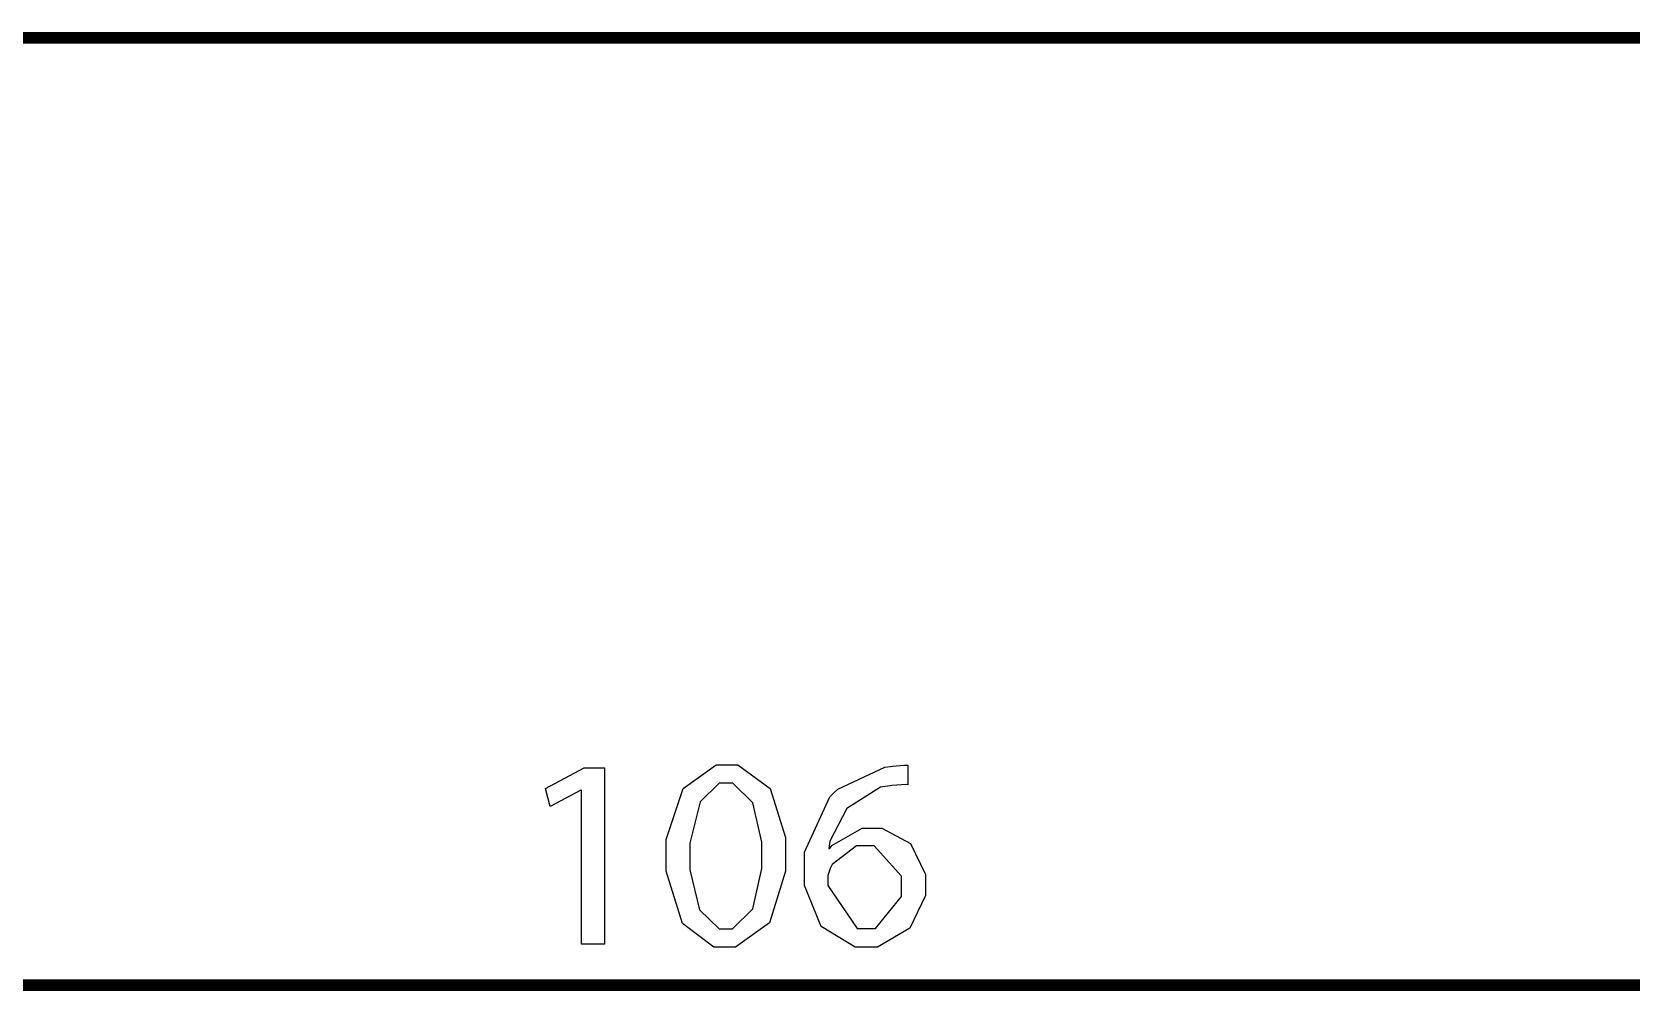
# Model space of a CAD drawing. Extents: x 0.54 to 10.46, y 0.74 to 7.76.
# Drawn here: x 7.1353 to 7.5189, y 4.2186 to 4.4488 of the extents above; entities that cross this region are included whole.
import ezdxf

# ---------------------------------------------------------------- set-up
doc = ezdxf.new("R2010")
doc.units = 0
doc.layers.get('0').update_dxf_attribs({"linetype": 'CONTINUOUS'})

msp = doc.modelspace()

# ---------------------------------------------------------------- linework, layer by layer
at = {"color": 0, "const_width": 0.00278}
msp.add_lwpolyline([(7.01585, 4.44738), (7.62554, 4.44738)], dxfattribs=at)
at = {"color": 9}
for points in [[(7.26708, 4.26682), (7.26693, 4.26682), (7.2596, 4.26286), (7.25851, 4.26719), (7.26774, 4.27219), (7.27263, 4.27219), (7.27263, 4.22987), (7.26708, 4.22987), (7.26708, 4.26682)], [(7.31608, 4.25146), (7.31608, 4.24735), (7.31222, 4.23497), (7.3041, 4.22917), (7.30137, 4.22917), (7.29883, 4.22917), (7.29135, 4.23481), (7.28743, 4.2474), (7.28743, 4.25087), (7.28743, 4.25499), (7.2915, 4.26725), (7.29943, 4.27289), (7.30208, 4.27289), (7.30464, 4.27289), (7.31239, 4.26725), (7.31608, 4.25543), (7.31608, 4.25146)], [(7.34543, 4.26812), (7.34511, 4.26818), (7.34153, 4.26796), (7.34115, 4.26785), (7.33886, 4.26753), (7.33078, 4.26243), (7.32667, 4.25461), (7.32644, 4.25282), (7.32667, 4.25282), (7.32715, 4.25353), (7.33442, 4.25771), (7.33686, 4.25771), (7.33914, 4.25771), (7.34603, 4.25401), (7.34961, 4.24658), (7.34961, 4.24408), (7.34961, 4.24154), (7.34586, 4.23372), (7.33811, 4.22917), (7.33556, 4.22917), (7.33279, 4.22917), (7.32465, 4.23406), (7.32058, 4.24393), (7.32058, 4.24718), (7.32058, 4.25196), (7.32671, 4.26519), (7.32775, 4.26622), (7.32861, 4.26708), (7.3399, 4.27235), (7.34125, 4.27251), (7.34169, 4.27257), (7.34446, 4.27285), (7.34543, 4.27285), (7.34543, 4.26812)], [(7.29312, 4.25082), (7.29312, 4.24767), (7.29546, 4.23812), (7.30013, 4.23356), (7.30171, 4.23356), (7.30333, 4.23356), (7.30821, 4.23833), (7.31039, 4.24799), (7.31039, 4.25119), (7.31039, 4.25435), (7.30826, 4.26378), (7.30339, 4.2685), (7.30176, 4.2685), (7.30018, 4.2685), (7.29557, 4.264), (7.29312, 4.25412), (7.29312, 4.25082)], [(7.34386, 4.24376), (7.34386, 4.24621), (7.33729, 4.25342), (7.33513, 4.25342), (7.33306, 4.25342), (7.32726, 4.24897), (7.32687, 4.24821), (7.32676, 4.24804), (7.32622, 4.24631), (7.32622, 4.24571), (7.32622, 4.24397), (7.33322, 4.23361), (7.33556, 4.23361), (7.33763, 4.23361), (7.34386, 4.24126), (7.34386, 4.24376)]]:
    msp.add_lwpolyline(points, close=True, dxfattribs=at)
at = {"color": 9, "const_width": 0.00278}
msp.add_lwpolyline([(7.0224, 4.22), (7.61893, 4.22)], dxfattribs=at)

doc.saveas('drawing.dxf')
